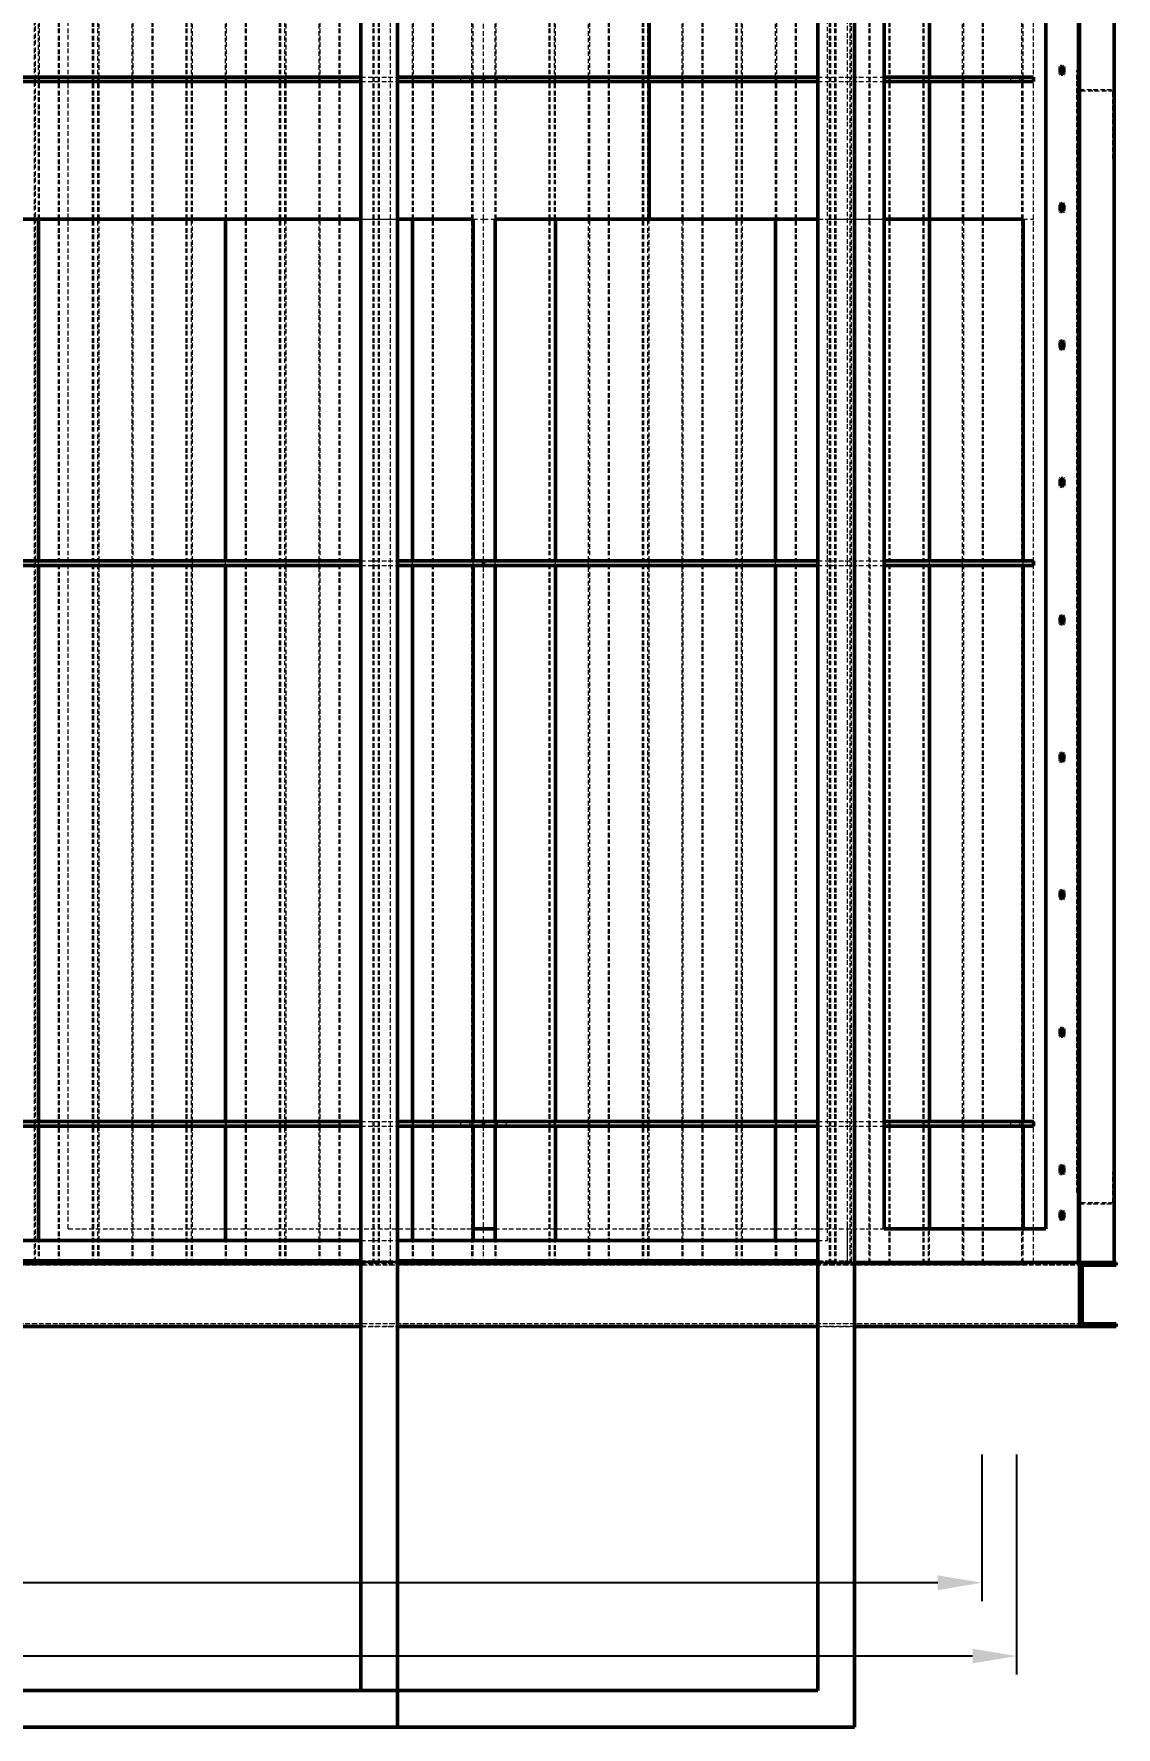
# Model space of a CAD drawing. Header units: millimetres. Extents: x 909 to 14018, y 345 to 10097.
# Drawn here: x 2656 to 3836, y 6581 to 8430 of the extents above; entities that cross this region are included whole.
import ezdxf

# ---------------------------------------------------------------- set-up
doc = ezdxf.new("R2010")
doc.units = ezdxf.units.MM
doc.linetypes.add('Hidden', pattern=[15, 5, -3, 5, -2])
for name, color, linetype, lineweight in [('Default', 7, 'Continuous', 50), ('Edges', 7, 'Hidden', 15), ('HiddenEdges', 2, 'Hidden', 15), ('HiddenSilhouettes', 2, 'Hidden', 15), ('HiddenWires', 7, 'Hidden', 15), ('Silhouettes', 7, 'Continuous', 50), ('Wires', 7, 'Hidden', 15)]:
    doc.layers.add(name, color=color, linetype=linetype, lineweight=lineweight)
doc.layers.add('Dimension', color=7, linetype='Continuous', lineweight=50, true_color=0x6495ed)
doc.styles.add('Default', font='arial.ttf')
doc.dimstyles.get("Standard").update_dxf_attribs({"dimtxt": 0.18, "dimasz": 0.18, "dimexe": 0.18, "dimexo": 0.0625, "dimgap": 0.09, "dimtad": 0, "dimtih": 1, "dimtoh": 1, "dimdec": 4, "dimzin": 0, "dimdsep": 46, "dimtxsty": 'Standard', "dimcen": 0.09, "dimadec": 0, "dimazin": 0, "dimtfac": 1, "dimtdec": 4, "dimtofl": 0, "dimtmove": 0, "dimatfit": 3, "dimfxl": 1, "dimtolj": 1, "dimtzin": 0, "dimarcsym": 0})

# ---------------------------------------------------------------- blocks, each defined once
blk = doc.blocks.new('Left')
at = {"layer": 'Edges'}
for points in [[(221, 43.4, 0), (221, 650.4, 0)], [(287, 43.4, 0), (287, 650.4, 0)], [(323, 43.4, 0), (323, 650.4, 0)], [(389, 43.4, 0), (389, 650.4, 0)], [(425, 43.4, 0), (425, 650.4, 0)], [(491, 43.4, 0), (491, 650.4, 0)], [(527, 43.4, 0), (527, 650.4, 0)], [(629, 43.4, 0), (629, 650.4, 0)], [(695, 43.4, 0), (695, 650.4, 0)], [(719, 43.4, 0), (719, 650.4, 0)], [(785, 43.4, 0), (785, 650.4, 0)], [(821, 43.4, 0), (821, 650.4, 0)], [(923, 43.4, 0), (923, 650.4, 0)], [(989, 43.4, 0), (989, 650.4, 0)], [(1025, 43.4, 0), (1025, 650.4, 0)], [(1229, 43.4, 0), (1229, 650.4, 0)], [(1295, 43.4, 0), (1295, 650.4, 0)], [(221, -111.6, 0), (221, 38.4, 0)], [(287, -111.6, 0), (287, 38.4, 0)], [(323, -111.6, 0), (323, 38.4, 0)], [(389, -111.6, 0), (389, 38.4, 0)], [(425, -111.6, 0), (425, 38.4, 0)], [(491, -111.6, 0), (491, 38.4, 0)], [(527, -111.6, 0), (527, 38.4, 0)], [(629, -111.6, 0), (629, 38.4, 0)], [(695, -111.6, 0), (695, 38.4, 0)], [(719, -111.6, 0), (719, 38.4, 0)], [(785, -111.6, 0), (785, 38.4, 0)], [(821, -111.6, 0), (821, 38.4, 0)], [(923, -111.6, 0), (923, 38.4, 0)], [(989, -111.6, 0), (989, 38.4, 0)], [(1025, -111.6, 0), (1025, 38.4, 0)], [(1229, -111.6, 0), (1229, 38.4, 0)], [(1295, -111.6, 0), (1295, 38.4, 0)], [(287, -484.6, 0), (287, -111.6, 0)], [(323, -484.6, 0), (323, -111.6, 0)], [(389, -484.6, 0), (389, -111.6, 0)], [(491, -484.6, 0), (491, -111.6, 0)], [(527, -484.6, 0), (527, -111.6, 0)], [(821, -484.6, 0), (821, -111.6, 0)], [(887, -484.6, 0), (887, -111.6, 0)], [(923, -484.6, 0), (923, -111.6, 0)], [(989, -484.6, 0), (989, -111.6, 0)], [(1229, -484.6, 0), (1229, -111.6, 0)], [(287, -1096.6, 0), (287, -489.6, 0)], [(323, -1096.6, 0), (323, -489.6, 0)], [(389, -1096.6, 0), (389, -489.6, 0)], [(491, -1096.6, 0), (491, -489.6, 0)], [(527, -1096.6, 0), (527, -489.6, 0)], [(821, -1096.6, 0), (821, -489.6, 0)], [(887, -1096.6, 0), (887, -489.6, 0)], [(923, -1096.6, 0), (923, -489.6, 0)], [(989, -1096.6, 0), (989, -489.6, 0)], [(1229, -1096.6, 0), (1229, -489.6, 0)], [(287, -1226.6, 0), (287, -1101.6, 0)], [(323, -1226.6, 0), (323, -1101.6, 0)], [(389, -1226.6, 0), (389, -1101.6, 0)], [(491, -1226.6, 0), (491, -1101.6, 0)], [(527, -1226.6, 0), (527, -1101.6, 0)], [(821, -1226.6, 0), (821, -1101.6, 0)], [(887, -1226.6, 0), (887, -1101.6, 0)], [(923, -1226.6, 0), (923, -1101.6, 0)], [(989, -1226.6, 0), (989, -1101.6, 0)], [(1229, -1213.6, 0), (1229, -1101.6, 0)], [(1127, -1251.6, 0), (1127, -1250.4, 0)], [(1229, -1251.6, 0), (1229, -1250.4, 0)]]:
    blk.add_polyline3d(points, dxfattribs=at)
at = {"layer": 'HiddenEdges'}
for points in [[(217.7, -1249.2, 0), (217.7, 1138.4, 0)], [(1393.3, -1249.2, 0), (1393.3, 1138.4, 0)], [(242.8, -111.6, 0), (242.8, 1028.4, 0)], [(244, -111.6, 0), (244, 1028.4, 0)], [(280, -111.6, 0), (280, 1028.4, 0)], [(281.2, -111.6, 0), (281.2, 1028.4, 0)], [(344.8, -111.6, 0), (344.8, 1028.4, 0)], [(346, -111.6, 0), (346, 1028.4, 0)], [(382, -111.6, 0), (382, 1028.4, 0)], [(383.2, -111.6, 0), (383.2, 1028.4, 0)], [(446.8, -111.6, 0), (446.8, 1028.4, 0)], [(448, -111.6, 0), (448, 1028.4, 0)], [(484, -111.6, 0), (484, 1028.4, 0)], [(485.2, -111.6, 0), (485.2, 1028.4, 0)], [(548.8, -111.6, 0), (548.8, 1028.4, 0)], [(550, -111.6, 0), (550, 1028.4, 0)], [(586, -111.6, 0), (586, 1028.4, 0)], [(587.2, -111.6, 0), (587.2, 1028.4, 0)], [(593, -111.6, 0), (593, 1028.4, 0)], [(650.8, -111.6, 0), (650.8, 1028.4, 0)], [(778, -111.6, 0), (778, 1028.4, 0)], [(779.2, -111.6, 0), (779.2, 1028.4, 0)], [(842.8, -111.6, 0), (842.8, 1028.4, 0)], [(844, -111.6, 0), (844, 1028.4, 0)], [(880, -111.6, 0), (880, 1028.4, 0)], [(881.2, -111.6, 0), (881.2, 1028.4, 0)], [(946, -111.6, 0), (946, 1028.4, 0)], [(982, -111.6, 0), (982, 1028.4, 0)], [(983.2, -111.6, 0), (983.2, 1028.4, 0)], [(1046.8, -111.6, 0), (1046.8, 1028.4, 0)], [(1048, -111.6, 0), (1048, 1028.4, 0)], [(1084, -111.6, 0), (1084, 1028.4, 0)], [(1085.2, -111.6, 0), (1085.2, 1028.4, 0)], [(1091, -111.6, 0), (1091, 1028.4, 0)], [(1148.8, -111.6, 0), (1148.8, 1028.4, 0)], [(1150, -111.6, 0), (1150, 1028.4, 0)], [(1186, -111.6, 0), (1186, 1028.4, 0)], [(1187.2, -111.6, 0), (1187.2, 1028.4, 0)], [(1250.8, -111.6, 0), (1250.8, 1028.4, 0)], [(1107.7, -1249.2, 0), (1107.7, 748.4, 0)], [(221, 38.4, 0), (221, 43.4, 0)], [(287, 38.4, 0), (287, 43.4, 0)], [(323, 38.4, 0), (323, 43.4, 0)], [(389, 38.4, 0), (389, 43.4, 0)], [(425, 38.4, 0), (425, 43.4, 0)], [(491, 38.4, 0), (491, 43.4, 0)], [(527, 38.4, 0), (527, 43.4, 0)], [(629, 38.4, 0), (629, 43.4, 0)], [(695, 38.4, 0), (695, 43.4, 0)], [(719, 38.4, 0), (719, 43.4, 0)], [(785, 38.4, 0), (785, 43.4, 0)], [(821, 38.4, 0), (821, 43.4, 0)], [(923, 38.4, 0), (923, 43.4, 0)], [(989, 38.4, 0), (989, 43.4, 0)], [(1025, 38.4, 0), (1025, 43.4, 0)], [(1229, 38.4, 0), (1229, 43.4, 0)], [(1295, 38.4, 0), (1295, 43.4, 0)], [(1356.5, 28.4, 0), (1355.3, 28.4, 0)], [(222.2, -1251.6, 0), (222.2, -111.6, 0)], [(244, -1251.6, 0), (244, -111.6, 0)], [(280, -1251.6, 0), (280, -111.6, 0)], [(281.2, -1251.6, 0), (281.2, -111.6, 0)], [(344.8, -1251.6, 0), (344.8, -111.6, 0)], [(346, -1251.6, 0), (346, -111.6, 0)], [(382, -1251.6, 0), (382, -111.6, 0)], [(387.8, -1251.6, 0), (387.8, -111.6, 0)], [(426.2, -1251.6, 0), (426.2, -111.6, 0)], [(448, -1251.6, 0), (448, -111.6, 0)], [(484, -1251.6, 0), (484, -111.6, 0)], [(485.2, -1251.6, 0), (485.2, -111.6, 0)], [(528.2, -1251.6, 0), (528.2, -111.6, 0)], [(548.8, -1251.6, 0), (548.8, -111.6, 0)], [(587.2, -1251.6, 0), (587.2, -111.6, 0)], [(591.8, -1251.6, 0), (591.8, -111.6, 0)], [(593, -1251.6, 0), (593, -111.6, 0)], [(650.8, -1251.6, 0), (650.8, -111.6, 0)], [(778, -1251.6, 0), (778, -111.6, 0)], [(779.2, -1251.6, 0), (779.2, -111.6, 0)], [(822.2, -1251.6, 0), (822.2, -111.6, 0)], [(880, -1251.6, 0), (880, -111.6, 0)], [(881.2, -1251.6, 0), (881.2, -111.6, 0)], [(924.2, -1251.6, 0), (924.2, -111.6, 0)], [(944.8, -1251.6, 0), (944.8, -111.6, 0)], [(946, -1251.6, 0), (946, -111.6, 0)], [(982, -1251.6, 0), (982, -111.6, 0)], [(983.2, -1251.6, 0), (983.2, -111.6, 0)], [(987.8, -1251.6, 0), (987.8, -111.6, 0)], [(1046.8, -1251.6, 0), (1046.8, -111.6, 0)], [(1048, -1251.6, 0), (1048, -111.6, 0)], [(1084, -1251.6, 0), (1084, -111.6, 0)], [(1091, -1251.6, 0), (1091, -111.6, 0)], [(1127, -1250.4, 0), (1127, -111.6, 0)], [(1128.2, -1251.6, 0), (1128.2, -111.6, 0)], [(1148.8, -1251.6, 0), (1148.8, -111.6, 0)], [(1186, -1251.6, 0), (1186, -111.6, 0)], [(1187.2, -1251.6, 0), (1187.2, -111.6, 0)], [(1191.8, -1251.6, 0), (1191.8, -111.6, 0)], [(1230.2, -1251.6, 0), (1230.2, -111.6, 0)], [(1250.8, -1251.6, 0), (1250.8, -111.6, 0)], [(1252, -1251.6, 0), (1252, -111.6, 0)], [(287, -489.6, 0), (287, -484.6, 0)], [(323, -489.6, 0), (323, -484.6, 0)], [(389, -489.6, 0), (389, -484.6, 0)], [(491, -489.6, 0), (491, -484.6, 0)], [(527, -489.6, 0), (527, -484.6, 0)], [(821, -489.6, 0), (821, -484.6, 0)], [(887, -489.6, 0), (887, -484.6, 0)], [(923, -489.6, 0), (923, -484.6, 0)], [(989, -489.6, 0), (989, -484.6, 0)], [(1229, -489.6, 0), (1229, -484.6, 0)], [(287, -1101.6, 0), (287, -1096.6, 0)], [(323, -1101.6, 0), (323, -1096.6, 0)], [(389, -1101.6, 0), (389, -1096.6, 0)], [(491, -1101.6, 0), (491, -1096.6, 0)], [(527, -1101.6, 0), (527, -1096.6, 0)], [(821, -1101.6, 0), (821, -1096.6, 0)], [(887, -1101.6, 0), (887, -1096.6, 0)], [(923, -1101.6, 0), (923, -1096.6, 0)], [(989, -1101.6, 0), (989, -1096.6, 0)], [(1229, -1101.6, 0), (1229, -1096.6, 0)], [(1356.5, -1151.6, 0), (1355.3, -1151.6, 0)], [(1229, -1250.4, 0), (1229, -1213.6, 0)], [(287, -1251.6, 0), (287, -1226.6, 0)], [(323, -1251.6, 0), (323, -1226.6, 0)], [(389, -1251.6, 0), (389, -1226.6, 0)], [(491, -1251.6, 0), (491, -1226.6, 0)], [(527, -1251.6, 0), (527, -1226.6, 0)], [(821, -1251.6, 0), (821, -1226.6, 0)], [(887, -1251.6, 0), (887, -1226.6, 0)], [(923, -1251.6, 0), (923, -1226.6, 0)], [(989, -1251.6, 0), (989, -1226.6, 0)], [(1394.5, -1235.4, 0), (1393.3, -1235.4, 0)], [(1396.5, -1250.4, 0), (-1183.5, -1250.4, 0)], [(1396.5, -1253.4, 0), (-1183.5, -1253.4, 0)], [(1359.5, -1253.4, 0), (-1146.5, -1253.4, 0)], [(1355.3, -1249.2, 0), (217.7, -1249.2, 0)], [(1355.3, -1249.2, 0), (1107.7, -1249.2, 0)], [(1393.3, -1249.2, 0), (1356.5, -1249.2, 0)], [(1396.5, -1317.4, 0), (-1183.5, -1317.4, 0)], [(1396.5, -1320.4, 0), (-1183.5, -1320.4, 0)], [(1359.5, -1317.4, 0), (-1146.5, -1317.4, 0)]]:
    blk.add_polyline3d(points, dxfattribs=at)
at = {"layer": 'HiddenSilhouettes'}
blk.add_lwpolyline([(216.5, -1250.4), (216.5, 1028.4)], dxfattribs=at)
for points in [[(222.2, -111.6, 0), (222.2, 1028.4, 0)], [(253.3, -1213.6, 0), (253.3, 1028.4, 0)], [(285.8, -111.6, 0), (285.8, 1028.4, 0)], [(324.2, -111.6, 0), (324.2, 1028.4, 0)], [(387.8, -111.6, 0), (387.8, 1028.4, 0)], [(426.2, -111.6, 0), (426.2, 1028.4, 0)], [(489.8, -111.6, 0), (489.8, 1028.4, 0)], [(528.2, -111.6, 0), (528.2, 1028.4, 0)], [(591.8, -111.6, 0), (591.8, 1028.4, 0)], [(630.2, -111.6, 0), (630.2, 1028.4, 0)], [(652, -111.6, 0), (652, 1028.4, 0)], [(693.8, -111.6, 0), (693.8, 1028.4, 0)], [(720.2, -111.6, 0), (720.2, 1028.4, 0)], [(783.8, -111.6, 0), (783.8, 1028.4, 0)], [(822.2, -111.6, 0), (822.2, 1028.4, 0)], [(885.8, -111.6, 0), (885.8, 1028.4, 0)], [(924.2, -111.6, 0), (924.2, 1028.4, 0)], [(944.8, -111.6, 0), (944.8, 1028.4, 0)], [(987.8, -111.6, 0), (987.8, 1028.4, 0)], [(1026.2, -111.6, 0), (1026.2, 1028.4, 0)], [(1089.8, -111.6, 0), (1089.8, 1028.4, 0)], [(1128.2, -111.6, 0), (1128.2, 1028.4, 0)], [(1191.8, -111.6, 0), (1191.8, 1028.4, 0)], [(1230.2, -111.6, 0), (1230.2, 1028.4, 0)], [(1252, -111.6, 0), (1252, 1028.4, 0)], [(1293.8, -111.6, 0), (1293.8, 1028.4, 0)], [(1103.5, -1248.6, 0), (1103.5, 745.4, 0)], [(1106.5, -1251.6, 0), (1106.5, 748.4, 0)], [(1127, -111.6, 0), (1127, 749.6, 0)], [(1081.5, -1226.6, 0), (1081.5, 723.4, 0)], [(572.5, 43.4, 0), (612.5, 43.4, 0)], [(572.5, 38.4, 0), (612.5, 38.4, 0)], [(681.5, 38.4, 0), (681.5, 43.4, 0)], [(691.5, 38.4, 0), (691.5, 43.4, 0)], [(721.5, 38.4, 0), (721.5, 43.4, 0)], [(731.5, 38.4, 0), (731.5, 43.4, 0)], [(887, 38.4, 0), (887, 43.4, 0)], [(1071, 43.4, 0), (1143.3, 43.4, 0)], [(1071, 38.4, 0), (1143.3, 38.4, 0)], [(1193, 38.4, 0), (1193, 43.4, 0)], [(1281.5, 38.4, 0), (1281.5, 43.4, 0)], [(1291.5, 38.4, 0), (1291.5, 43.4, 0)], [(1353.5, 50.9, 0), (1356.5, 50.9, 0)], [(1353.5, -1174.1, 0), (1353.5, 50.9, 0)], [(1356.5, 30, 0), (1394.5, 30, 0)], [(1356.5, 28.4, 0), (1358.1, 28.4, 0)], [(1358.1, 28.4, 0), (1392.9, 28.4, 0)], [(1358.1, -46, 0), (1358.1, 28.4, 0)], [(1392.9, -46, 0), (1392.9, 28.4, 0)], [(1353.5, 5.9, 0), (1356.5, 5.9, 0)], [(1358.1, -109.9, 0), (1358.1, 0, 0)], [(1356.5, -46, 0), (1358.1, -46, 0)], [(1356.5, -47.6, 0), (1358.1, -47.6, 0)], [(1358.1, -1150, 0), (1358.1, -47.6, 0)], [(1392.9, -46, 0), (1394.5, -46, 0)], [(178, -111.6, 0), (244, -111.6, 0)], [(221, -111.6, 0), (242.8, -111.6, 0)], [(242.8, -1251.6, 0), (242.8, -111.6, 0)], [(280, -111.6, 0), (346, -111.6, 0)], [(281.2, -111.6, 0), (287, -111.6, 0)], [(285.8, -1251.6, 0), (285.8, -111.6, 0)], [(323, -111.6, 0), (344.8, -111.6, 0)], [(324.2, -1251.6, 0), (324.2, -111.6, 0)], [(382, -111.6, 0), (436.4, -111.6, 0)], [(383.2, -1251.6, 0), (383.2, -111.6, 0)], [(383.2, -111.6, 0), (389, -111.6, 0)], [(425, -111.6, 0), (436.4, -111.6, 0)], [(446.8, -1251.6, 0), (446.8, -111.6, 0)], [(484, -111.6, 0), (550, -111.6, 0)], [(485.2, -111.6, 0), (491, -111.6, 0)], [(489.8, -1251.6, 0), (489.8, -111.6, 0)], [(527, -111.6, 0), (548.8, -111.6, 0)], [(550, -1251.6, 0), (550, -111.6, 0)], [(572.5, -111.6, 0), (593, -111.6, 0)], [(586, -1251.6, 0), (586, -111.6, 0)], [(586, -111.6, 0), (652, -111.6, 0)], [(587.2, -111.6, 0), (612.5, -111.6, 0)], [(629, -111.6, 0), (650.8, -111.6, 0)], [(630.2, -1251.6, 0), (630.2, -111.6, 0)], [(652, -1251.6, 0), (652, -111.6, 0)], [(693.8, -1251.6, 0), (693.8, -111.6, 0)], [(720.2, -1251.6, 0), (720.2, -111.6, 0)], [(778, -111.6, 0), (844, -111.6, 0)], [(779.2, -111.6, 0), (785, -111.6, 0)], [(783.8, -1251.6, 0), (783.8, -111.6, 0)], [(821, -111.6, 0), (842.8, -111.6, 0)], [(842.8, -1251.6, 0), (842.8, -111.6, 0)], [(844, -1251.6, 0), (844, -111.6, 0)], [(880, -111.6, 0), (946, -111.6, 0)], [(881.2, -111.6, 0), (887, -111.6, 0)], [(885.8, -1251.6, 0), (885.8, -111.6, 0)], [(923, -111.6, 0), (944.8, -111.6, 0)], [(982, -111.6, 0), (1047.4, -111.6, 0)], [(983.2, -111.6, 0), (989, -111.6, 0)], [(1025, -111.6, 0), (1046.8, -111.6, 0)], [(1026.2, -1251.6, 0), (1026.2, -111.6, 0)], [(1071, -111.6, 0), (1091, -111.6, 0)], [(1084, -111.6, 0), (1134.7, -111.6, 0)], [(1085.2, -1251.6, 0), (1085.2, -111.6, 0)], [(1085.2, -111.6, 0), (1134.7, -111.6, 0)], [(1089.8, -1251.6, 0), (1089.8, -111.6, 0)], [(1127, -111.6, 0), (1143.3, -111.6, 0)], [(1150, -1251.6, 0), (1150, -111.6, 0)], [(1186, -111.6, 0), (1252, -111.6, 0)], [(1187.2, -111.6, 0), (1193, -111.6, 0)], [(1229, -111.6, 0), (1250.8, -111.6, 0)], [(1293.8, -1251.6, 0), (1293.8, -111.6, 0)], [(221, -489.6, 0), (221, -484.6, 0)], [(425, -489.6, 0), (425, -484.6, 0)], [(572.5, -484.6, 0), (612.5, -484.6, 0)], [(572.5, -489.6, 0), (612.5, -489.6, 0)], [(629, -489.6, 0), (629, -484.6, 0)], [(695, -489.6, 0), (695, -484.6, 0)], [(719, -489.6, 0), (719, -484.6, 0)], [(785, -489.6, 0), (785, -484.6, 0)], [(1025, -489.6, 0), (1025, -484.6, 0)], [(1071, -484.6, 0), (1143.3, -484.6, 0)], [(1071, -489.6, 0), (1143.3, -489.6, 0)], [(1193, -489.6, 0), (1193, -484.6, 0)], [(1295, -489.6, 0), (1295, -484.6, 0)], [(221, -1101.6, 0), (221, -1096.6, 0)], [(425, -1101.6, 0), (425, -1096.6, 0)], [(572.5, -1096.6, 0), (612.5, -1096.6, 0)], [(572.5, -1101.6, 0), (612.5, -1101.6, 0)], [(629, -1101.6, 0), (629, -1096.6, 0)], [(681.5, -1101.6, 0), (681.5, -1096.6, 0)], [(691.5, -1101.6, 0), (691.5, -1096.6, 0)], [(695, -1101.6, 0), (695, -1096.6, 0)], [(719, -1101.6, 0), (719, -1096.6, 0)], [(721.5, -1101.6, 0), (721.5, -1096.6, 0)], [(731.5, -1101.6, 0), (731.5, -1096.6, 0)], [(785, -1101.6, 0), (785, -1096.6, 0)], [(1025, -1101.6, 0), (1025, -1096.6, 0)], [(1071, -1096.6, 0), (1143.3, -1096.6, 0)], [(1071, -1101.6, 0), (1143.3, -1101.6, 0)], [(1193, -1101.6, 0), (1193, -1096.6, 0)], [(1281.5, -1101.6, 0), (1281.5, -1096.6, 0)], [(1291.5, -1101.6, 0), (1291.5, -1096.6, 0)], [(1295, -1101.6, 0), (1295, -1096.6, 0)], [(1358.1, -1151.6, 0), (1358.1, -1098.5, 0)], [(1353.5, -1129.1, 0), (1356.5, -1129.1, 0)], [(1356.5, -1150, 0), (1358.1, -1150, 0)], [(1356.5, -1151.6, 0), (1358.1, -1151.6, 0)], [(1358.1, -1184.8, 0), (1358.1, -1151.6, 0)], [(1392.9, -1151.6, 0), (1394.5, -1151.6, 0)], [(1392.9, -1184.8, 0), (1392.9, -1151.6, 0)], [(1353.5, -1174.1, 0), (1356.5, -1174.1, 0)], [(1356.5, -1186.4, 0), (1394.5, -1186.4, 0)], [(1358.1, -1184.8, 0), (1392.9, -1184.8, 0)], [(253.3, -1213.6, 0), (695, -1213.6, 0)], [(719, -1213.6, 0), (1221.9, -1213.6, 0)], [(1193, -1250.4, 0), (1193, -1213.6, 0)], [(1295, -1250.4, 0), (1295, -1213.6, 0)], [(221, -1251.6, 0), (221, -1226.6, 0)], [(425, -1251.6, 0), (425, -1226.6, 0)], [(572.5, -1226.6, 0), (612.5, -1226.6, 0)], [(629, -1251.6, 0), (629, -1226.6, 0)], [(695, -1251.6, 0), (695, -1226.6, 0)], [(719, -1251.6, 0), (719, -1226.6, 0)], [(785, -1251.6, 0), (785, -1226.6, 0)], [(1025, -1251.6, 0), (1025, -1226.6, 0)], [(1071, -1226.6, 0), (1081.5, -1226.6, 0)], [(-960.1, -1250.4, 0), (1134.7, -1250.4, 0)], [(572.5, -1248.6, 0), (612.5, -1248.6, 0)], [(572.5, -1251.6, 0), (612.5, -1251.6, 0)], [(1071, -1248.6, 0), (1103.5, -1248.6, 0)], [(1071, -1251.6, 0), (1106.5, -1251.6, 0)], [(1084, -1251.6, 0), (1134.7, -1251.6, 0)], [(1085.2, -1251.6, 0), (1111, -1251.6, 0)], [(1106.5, -1250.4, 0), (1111, -1250.4, 0)], [(1127, -1251.6, 0), (1134.7, -1251.6, 0)], [(1186, -1251.6, 0), (1252, -1251.6, 0)], [(1187.2, -1251.6, 0), (1193, -1251.6, 0)], [(1229, -1251.6, 0), (1250.8, -1251.6, 0)], [(572.5, -1320.4, 0), (612.5, -1320.4, 0)], [(1071, -1320.4, 0), (1111, -1320.4, 0)]]:
    blk.add_polyline3d(points, dxfattribs=at)
blk.add_polyline3d([(1134.7, -111.6, 0)], close=True, dxfattribs=at)
at = {"layer": 'HiddenWires'}
for points in [[(605, -1251.6, 0), (605, 742.4, 0)], [(706.5, 38.4, 0), (706.5, 43.4, 0)], [(119, -111.6, 0), (695, -111.6, 0)], [(719, -111.6, 0), (1295, -111.6, 0)], [(706.5, -489.6, 0), (706.5, -484.6, 0)], [(706.5, -1101.6, 0), (706.5, -1096.6, 0)], [(1103.5, -1251.6, 0), (1103.5, -1208.4, 0)], [(1306.5, -1250.4, 0), (1306.5, -1213.6, 0)], [(706.5, -1251.6, 0), (706.5, -1226.6, 0)], [(1047.4, -1251.6, 0), (1295, -1251.6, 0)]]:
    blk.add_polyline3d(points, dxfattribs=at)
at = {"layer": 'Silhouettes'}
for points in [[(1335.5, 48.4), (1335.8, 47.4)], [(1335.8, 54.4), (1336.5, 55.1)], [(1336.5, 46.7), (1337.5, 46.4)], [(1337.5, 46.4), (1338.5, 46.7)], [(1338.5, 55.1), (1339.2, 54.4)], [(1338.5, 46.7), (1339.2, 47.4)], [(1339.2, 54.4), (1339.5, 53.4)], [(1339.2, 47.4), (1339.5, 48.4)], [(1335.5, -101.6), (1335.5, -96.6)], [(1335.5, -101.6), (1335.8, -102.6)], [(1335.8, -95.6), (1336.5, -94.9)], [(1335.8, -102.6), (1336.5, -103.3)], [(1338.5, -103.3), (1339.2, -102.6)], [(1339.2, -95.6), (1339.5, -96.6)], [(1339.5, -101.6), (1339.5, -96.6)], [(1335.5, -246.6), (1335.8, -245.6)], [(1335.5, -251.6), (1335.5, -246.6)], [(1335.5, -251.6), (1335.8, -252.6)], [(1335.8, -245.6), (1336.5, -244.9)], [(1336.5, -244.9), (1337.5, -244.6)], [(1336.5, -253.3), (1337.5, -253.6)], [(1337.5, -253.6), (1338.5, -253.3)], [(1338.5, -244.9), (1339.2, -245.6)], [(1338.5, -253.3), (1339.2, -252.6)], [(1339.2, -245.6), (1339.5, -246.6)], [(1339.5, -251.6), (1339.5, -246.6)], [(1335.5, -396.6), (1335.8, -395.6)], [(1335.5, -401.6), (1335.5, -396.6)], [(1335.5, -401.6), (1335.8, -402.6)], [(1335.8, -395.6), (1336.5, -394.9)], [(1335.8, -402.6), (1336.5, -403.3)], [(1336.5, -394.9), (1337.5, -394.6)], [(1336.5, -403.3), (1337.5, -403.6)], [(1337.5, -403.6), (1338.5, -403.3)], [(1338.5, -403.3), (1339.2, -402.6)], [(1339.2, -395.6), (1339.5, -396.6)], [(1339.2, -402.6), (1339.5, -401.6)], [(1339.5, -401.6), (1339.5, -396.6)], [(1335.5, -551.6), (1335.5, -546.6)], [(1335.5, -551.6), (1335.8, -552.6)], [(1335.8, -545.6), (1336.5, -544.9)], [(1335.8, -552.6), (1336.5, -553.3)], [(1338.5, -544.9), (1339.2, -545.6)], [(1338.5, -553.3), (1339.2, -552.6)], [(1339.2, -545.6), (1339.5, -546.6)], [(1339.5, -551.6), (1339.5, -546.6)], [(1335.5, -701.6), (1335.5, -696.6)], [(1335.5, -701.6), (1335.8, -702.6)], [(1335.8, -695.6), (1336.5, -694.9)], [(1336.5, -694.9), (1337.5, -694.6)], [(1338.5, -694.9), (1339.2, -695.6)], [(1339.2, -695.6), (1339.5, -696.6)], [(1339.5, -701.6), (1339.5, -696.6)], [(1335.8, -702.6), (1336.5, -703.3)], [(1336.5, -703.3), (1337.5, -703.6)], [(1337.5, -703.6), (1338.5, -703.3)], [(1338.5, -703.3), (1339.2, -702.6)], [(1335.5, -851.6), (1335.5, -846.6)], [(1335.8, -845.6), (1336.5, -844.9)], [(1337.5, -844.6), (1338.5, -844.9)], [(1339.2, -845.6), (1339.5, -846.6)], [(1339.5, -851.6), (1339.5, -846.6)], [(1335.5, -851.6), (1335.8, -852.6)], [(1336.5, -853.3), (1337.5, -853.6)], [(1337.5, -853.6), (1338.5, -853.3)], [(1339.2, -852.6), (1339.5, -851.6)], [(1335.5, -1001.6), (1335.5, -996.6)], [(1335.8, -995.6), (1336.5, -994.9)], [(1337.5, -994.6), (1338.5, -994.9)], [(1338.5, -994.9), (1339.2, -995.6)], [(1339.2, -995.6), (1339.5, -996.6)], [(1339.5, -1001.6), (1339.5, -996.6)], [(1335.5, -1001.6), (1335.8, -1002.6)], [(1335.8, -1002.6), (1336.5, -1003.3)], [(1337.5, -1003.6), (1338.5, -1003.3)], [(1338.5, -1003.3), (1339.2, -1002.6)], [(1338.5, -1144.9), (1339.2, -1145.6)], [(1339.2, -1145.6), (1339.5, -1146.6)], [(1335.5, -1151.6), (1335.5, -1146.6)], [(1335.5, -1151.6), (1335.8, -1152.6)], [(1335.8, -1152.6), (1336.5, -1153.3)], [(1337.5, -1153.6), (1338.5, -1153.3)], [(1338.5, -1153.3), (1339.2, -1152.6)], [(1339.2, -1152.6), (1339.5, -1151.6)], [(1339.5, -1151.6), (1339.5, -1146.6)], [(1335.5, -1201.6), (1335.5, -1196.6)], [(1338.5, -1194.9), (1339.2, -1195.6)], [(1339.2, -1195.6), (1339.5, -1196.6)], [(1339.5, -1201.6), (1339.5, -1196.6)], [(1335.5, -1201.6), (1335.8, -1202.6)], [(1335.8, -1202.6), (1336.5, -1203.3)], [(1338.5, -1203.3), (1339.2, -1202.6)]]:
    blk.add_lwpolyline(points, dxfattribs=at)
for points in [[(612.5, -1757.6, 0), (612.5, 1248.4, 0)], [(1111, -1757.6, 0), (1111, 1248.4, 0)], [(572.5, -1717.6, 0), (572.5, 1208.4, 0)], [(1071, -1717.6, 0), (1071, 1208.4, 0)], [(1355.3, -1251.6, 0), (1355.3, 1138.4, 0)], [(1356.5, -1208.4, 0), (1356.5, 1139.6, 0)], [(1394.5, -1250.4, 0), (1394.5, 1139.6, 0)], [(1143.3, -1213.6, 0), (1143.3, 712.8, 0)], [(1319.7, -1213.6, 0), (1319.7, 712.8, 0)], [(887, 43.4, 0), (887, 650.4, 0)], [(1193, 43.4, 0), (1193, 650.4, 0)], [(114, 43.4, 0), (572.5, 43.4, 0)], [(114, 38.4, 0), (572.5, 38.4, 0)], [(612.5, 43.4, 0), (706.5, 43.4, 0)], [(612.5, 38.4, 0), (706.5, 38.4, 0)], [(706.5, 43.4, 0), (1071, 43.4, 0)], [(706.5, 38.4, 0), (706.5, 43.4, 0)], [(706.5, 38.4, 0), (1071, 38.4, 0)], [(887, -111.6, 0), (887, 38.4, 0)], [(1143.3, 43.4, 0), (1306.5, 43.4, 0)], [(1143.3, 38.4, 0), (1306.5, 38.4, 0)], [(1193, -111.6, 0), (1193, 38.4, 0)], [(1306.5, 38.4, 0), (1306.5, 43.4, 0)], [(1335.5, 53.4, 0), (1335.8, 54.4, 0)], [(1335.5, 48.4, 0), (1335.5, 53.4, 0)], [(1335.8, 47.4, 0), (1336.5, 46.7, 0)], [(1336.5, 55.1, 0), (1337.5, 55.4, 0)], [(1337.5, 55.4, 0), (1338.5, 55.1, 0)], [(1339.5, 48.4, 0), (1339.5, 53.4, 0)], [(1335.5, -96.6, 0), (1335.8, -95.6, 0)], [(1336.5, -94.9, 0), (1337.5, -94.6, 0)], [(1336.5, -103.3, 0), (1337.5, -103.6, 0)], [(1337.5, -94.6, 0), (1338.5, -94.9, 0)], [(1337.5, -103.6, 0), (1338.5, -103.3, 0)], [(1338.5, -94.9, 0), (1339.2, -95.6, 0)], [(1339.2, -102.6, 0), (1339.5, -101.6, 0)], [(185, -111.6, 0), (221, -111.6, 0)], [(221, -484.6, 0), (221, -111.6, 0)], [(221, -111.6, 0), (287, -111.6, 0)], [(287, -111.6, 0), (323, -111.6, 0)], [(323, -111.6, 0), (389, -111.6, 0)], [(389, -111.6, 0), (425, -111.6, 0)], [(425, -484.6, 0), (425, -111.6, 0)], [(425, -111.6, 0), (491, -111.6, 0)], [(491, -111.6, 0), (527, -111.6, 0)], [(527, -111.6, 0), (572.5, -111.6, 0)], [(612.5, -111.6, 0), (629, -111.6, 0)], [(629, -484.6, 0), (629, -111.6, 0)], [(629, -111.6, 0), (695, -111.6, 0)], [(695, -484.6, 0), (695, -111.6, 0)], [(719, -111.6, 0), (785, -111.6, 0)], [(719, -484.6, 0), (719, -111.6, 0)], [(785, -484.6, 0), (785, -111.6, 0)], [(785, -111.6, 0), (821, -111.6, 0)], [(821, -111.6, 0), (887, -111.6, 0)], [(887, -111.6, 0), (923, -111.6, 0)], [(923, -111.6, 0), (989, -111.6, 0)], [(989, -111.6, 0), (1025, -111.6, 0)], [(1025, -111.6, 0), (1071, -111.6, 0)], [(1025, -484.6, 0), (1025, -111.6, 0)], [(1143.3, -111.6, 0), (1193, -111.6, 0)], [(1193, -484.6, 0), (1193, -111.6, 0)], [(1193, -111.6, 0), (1229, -111.6, 0)], [(1229, -111.6, 0), (1295, -111.6, 0)], [(1295, -484.6, 0), (1295, -111.6, 0)], [(1335.8, -252.6, 0), (1336.5, -253.3, 0)], [(1337.5, -244.6, 0), (1338.5, -244.9, 0)], [(1339.2, -252.6, 0), (1339.5, -251.6, 0)], [(1337.5, -394.6, 0), (1338.5, -394.9, 0)], [(1338.5, -394.9, 0), (1339.2, -395.6, 0)], [(114, -484.6, 0), (572.5, -484.6, 0)], [(114, -489.6, 0), (572.5, -489.6, 0)], [(221, -1096.6, 0), (221, -489.6, 0)], [(425, -1096.6, 0), (425, -489.6, 0)], [(612.5, -484.6, 0), (706.5, -484.6, 0)], [(612.5, -489.6, 0), (706.5, -489.6, 0)], [(629, -1096.6, 0), (629, -489.6, 0)], [(695, -1096.6, 0), (695, -489.6, 0)], [(706.5, -484.6, 0), (1071, -484.6, 0)], [(706.5, -489.6, 0), (706.5, -484.6, 0)], [(706.5, -489.6, 0), (1071, -489.6, 0)], [(719, -1096.6, 0), (719, -489.6, 0)], [(785, -1096.6, 0), (785, -489.6, 0)], [(1025, -1096.6, 0), (1025, -489.6, 0)], [(1143.3, -484.6, 0), (1306.5, -484.6, 0)], [(1143.3, -489.6, 0), (1306.5, -489.6, 0)], [(1193, -1096.6, 0), (1193, -489.6, 0)], [(1295, -1096.6, 0), (1295, -489.6, 0)], [(1306.5, -489.6, 0), (1306.5, -484.6, 0)], [(1335.5, -546.6, 0), (1335.8, -545.6, 0)], [(1336.5, -544.9, 0), (1337.5, -544.6, 0)], [(1336.5, -553.3, 0), (1337.5, -553.6, 0)], [(1337.5, -544.6, 0), (1338.5, -544.9, 0)], [(1337.5, -553.6, 0), (1338.5, -553.3, 0)], [(1339.2, -552.6, 0), (1339.5, -551.6, 0)], [(1335.5, -696.6, 0), (1335.8, -695.6, 0)], [(1337.5, -694.6, 0), (1338.5, -694.9, 0)], [(1339.2, -702.6, 0), (1339.5, -701.6, 0)], [(1335.5, -846.6, 0), (1335.8, -845.6, 0)], [(1336.5, -844.9, 0), (1337.5, -844.6, 0)], [(1338.5, -844.9, 0), (1339.2, -845.6, 0)], [(1335.8, -852.6, 0), (1336.5, -853.3, 0)], [(1338.5, -853.3, 0), (1339.2, -852.6, 0)], [(1335.5, -996.6, 0), (1335.8, -995.6, 0)], [(1336.5, -994.9, 0), (1337.5, -994.6, 0)], [(1336.5, -1003.3, 0), (1337.5, -1003.6, 0)], [(1339.2, -1002.6, 0), (1339.5, -1001.6, 0)], [(114, -1096.6, 0), (572.5, -1096.6, 0)], [(114, -1101.6, 0), (572.5, -1101.6, 0)], [(221, -1226.6, 0), (221, -1101.6, 0)], [(425, -1226.6, 0), (425, -1101.6, 0)], [(612.5, -1096.6, 0), (706.5, -1096.6, 0)], [(612.5, -1101.6, 0), (706.5, -1101.6, 0)], [(629, -1226.6, 0), (629, -1101.6, 0)], [(695, -1226.6, 0), (695, -1101.6, 0)], [(706.5, -1096.6, 0), (1071, -1096.6, 0)], [(706.5, -1101.6, 0), (706.5, -1096.6, 0)], [(706.5, -1101.6, 0), (1071, -1101.6, 0)], [(719, -1226.6, 0), (719, -1101.6, 0)], [(785, -1226.6, 0), (785, -1101.6, 0)], [(1025, -1226.6, 0), (1025, -1101.6, 0)], [(1143.3, -1096.6, 0), (1306.5, -1096.6, 0)], [(1143.3, -1101.6, 0), (1306.5, -1101.6, 0)], [(1193, -1213.6, 0), (1193, -1101.6, 0)], [(1295, -1213.6, 0), (1295, -1101.6, 0)], [(1306.5, -1101.6, 0), (1306.5, -1096.6, 0)], [(1335.5, -1146.6, 0), (1335.8, -1145.6, 0)], [(1335.8, -1145.6, 0), (1336.5, -1144.9, 0)], [(1336.5, -1144.9, 0), (1337.5, -1144.6, 0)], [(1337.5, -1144.6, 0), (1338.5, -1144.9, 0)], [(1336.5, -1153.3, 0), (1337.5, -1153.6, 0)], [(1335.5, -1196.6, 0), (1335.8, -1195.6, 0)], [(1335.8, -1195.6, 0), (1336.5, -1194.9, 0)], [(1336.5, -1194.9, 0), (1337.5, -1194.6, 0)], [(1337.5, -1194.6, 0), (1338.5, -1194.9, 0)], [(695, -1213.6, 0), (719, -1213.6, 0)], [(1143.3, -1213.6, 0), (1319.7, -1213.6, 0)], [(1336.5, -1203.3, 0), (1337.5, -1203.6, 0)], [(1337.5, -1203.6, 0), (1338.5, -1203.3, 0)], [(1339.2, -1202.6, 0), (1339.5, -1201.6, 0)], [(1356.5, -1251.6, 0), (1356.5, -1208.4, 0)], [(114, -1226.6, 0), (572.5, -1226.6, 0)], [(612.5, -1226.6, 0), (1071, -1226.6, 0)], [(114, -1248.6, 0), (572.5, -1248.6, 0)], [(114, -1251.6, 0), (572.5, -1251.6, 0)], [(612.5, -1248.6, 0), (1071, -1248.6, 0)], [(612.5, -1251.6, 0), (1071, -1251.6, 0)], [(1111, -1250.4, 0), (1356.5, -1250.4, 0)], [(1111, -1251.6, 0), (1127, -1251.6, 0)], [(1127, -1251.6, 0), (1193, -1251.6, 0)], [(1193, -1251.6, 0), (1193, -1250.4, 0)], [(1193, -1251.6, 0), (1229, -1251.6, 0)], [(1229, -1251.6, 0), (1295, -1251.6, 0)], [(1295, -1251.6, 0), (1295, -1250.4, 0)], [(1355.3, -1251.6, 0), (1356.5, -1251.6, 0)], [(1356.5, -1250.4, 0), (1396.5, -1250.4, 0)], [(1356.5, -1320.4, 0), (1356.5, -1250.4, 0)], [(1359.5, -1317.4, 0), (1359.5, -1253.4, 0)], [(1359.5, -1253.4, 0), (1396.5, -1253.4, 0)], [(1396.5, -1253.4, 0), (1396.5, -1250.4, 0)], [(114, -1320.4, 0), (572.5, -1320.4, 0)], [(612.5, -1320.4, 0), (1071, -1320.4, 0)], [(1111, -1320.4, 0), (1356.5, -1320.4, 0)], [(1356.5, -1320.4, 0), (1396.5, -1320.4, 0)], [(1359.5, -1317.4, 0), (1396.5, -1317.4, 0)], [(1396.5, -1320.4, 0), (1396.5, -1317.4, 0)], [(0, -1717.6, 0), (349.1, -1717.6, 0)], [(349.1, -1717.6, 0), (1071, -1717.6, 0)], [(0, -1757.6, 0), (349.1, -1757.6, 0)], [(349.1, -1757.6, 0), (1111, -1757.6, 0)]]:
    blk.add_polyline3d(points, dxfattribs=at)
for points in [[(681.5, 43.4, 0)], [(691.5, 43.4, 0)], [(721.5, 43.4, 0)], [(731.5, 43.4, 0)], [(1281.5, 43.4, 0)], [(1291.5, 43.4, 0)], [(1394.5, 30, 0)], [(1394.5, -46, 0)], [(523.7, -111.6, 0)], [(681.5, -1096.6, 0)], [(691.5, -1096.6, 0)], [(721.5, -1096.6, 0)], [(731.5, -1096.6, 0)], [(1281.5, -1096.6, 0)], [(1291.5, -1096.6, 0)], [(1394.5, -1151.6, 0)], [(1394.5, -1186.4, 0)]]:
    blk.add_polyline3d(points, close=True, dxfattribs=at)
at = {"layer": 'Wires'}
for points in [[(1306.5, -111.6, 0), (1306.5, 712.8, 0)], [(706.5, 43.4, 0), (706.5, 650.4, 0)], [(706.5, -111.6, 0), (706.5, 38.4, 0)], [(695, -111.6, 0), (706.5, -111.6, 0)], [(706.5, -484.6, 0), (706.5, -111.6, 0)], [(706.5, -111.6, 0), (719, -111.6, 0)], [(1295, -111.6, 0), (1306.5, -111.6, 0)], [(1306.5, -1213.6, 0), (1306.5, -111.6, 0)], [(706.5, -1096.6, 0), (706.5, -489.6, 0)], [(706.5, -1226.6, 0), (706.5, -1101.6, 0)], [(1295, -1251.6, 0), (1306.5, -1251.6, 0)], [(1306.5, -1251.6, 0), (1306.5, -1250.4, 0)]]:
    blk.add_polyline3d(points, dxfattribs=at)
blk = doc.blocks.new('*D13')
at = {"layer": 'Defpoints', "color": 0}
for p in [(1189.8, 6889), (3689.8, 6889), (3689.8, 6739)]:
    blk.add_point(p, dxfattribs=at)
at = {"layer": 'Dimension', "color": 0, "lineweight": -2}
for p, q in [((1189.8, 6879), (1189.8, 6719)), ((3689.8, 6879), (3689.8, 6719)), ((1237.8, 6739), (2246, 6739)), ((3641.8, 6739), (2633.7, 6739))]:
    blk.add_line(p, q, dxfattribs=at)
at = {"layer": 'Dimension', "color": 0}
for points in [[(1237.8, 6747), (1237.8, 6731), (1189.8, 6739)], [(3641.8, 6731), (3641.8, 6747), (3689.8, 6739)]]:
    blk.add_solid(points, dxfattribs=at)
at = {"layer": 'Dimension', "color": 0, "insert": (2439.8, 6739), "char_height": 40, "attachment_point": 5, "style": 'Default'}
blk.add_mtext('\\A1;WIDTH = 2500', dxfattribs=at)
blk = doc.blocks.new('*D14')
at = {"layer": 'Defpoints', "color": 0}
for p in [(1151.8, 6889), (3727.8, 6889), (3727.8, 6659)]:
    blk.add_point(p, dxfattribs=at)
at = {"layer": 'Dimension', "color": 0, "lineweight": -2}
for p, q in [((1151.8, 6879), (1151.8, 6639)), ((3727.8, 6879), (3727.8, 6639)), ((1199.8, 6659), (2369.8, 6659)), ((3679.8, 6659), (2509.9, 6659))]:
    blk.add_line(p, q, dxfattribs=at)
at = {"layer": 'Dimension', "color": 0}
for points in [[(1199.8, 6667), (1199.8, 6651), (1151.8, 6659)], [(3679.8, 6651), (3679.8, 6667), (3727.8, 6659)]]:
    blk.add_solid(points, dxfattribs=at)
at = {"layer": 'Dimension', "color": 0, "insert": (2439.8, 6659), "char_height": 40, "attachment_point": 5, "style": 'Default'}
blk.add_mtext('\\A1;2576', dxfattribs=at)

msp = doc.modelspace()

# ---------------------------------------------------------------- block references
at = {"layer": 'Default'}
msp.add_blockref('Left', (2439.8333, 8339), dxfattribs=at)

# ---------------------------------------------------------------- dimensions: what is measured, and where the dimension line sits
at = {"layer": 'Dimension'}
dim = msp.add_linear_dim(base=(3727.8333, 6659), p1=(1151.8333, 6889), p2=(3727.8333, 6889), dimstyle='Standard', override={"dimscale": 1, "dimtxt": 40, "dimasz": 48, "dimexe": 20, "dimexo": 10, "dimgap": 10, "dimtad": 0, "dimjust": 0, "dimtih": 0, "dimtoh": 0, "dimdec": 3, "dimlfac": 1, "dimzin": 8, "dimlunit": 2, "dimpost": '', "dimtxsty": 'Default', "dimsah": 0, "dimse1": 0, "dimse2": 0, "dimclrt": 0, "dimtol": 0, "dimlim": 0, "dimtp": 0, "dimtm": 0, "dimtfac": 1, "dimtdec": 3, "dimtix": 0, "dimtzin": 8}, dxfattribs=at)
dim.commit()
dim.dimension.update_dxf_attribs({"geometry": '*D14', "text_midpoint": (2439.8333, 6659), "dimtype": 160})
dim = msp.add_linear_dim(base=(3689.8333, 6739), p1=(1189.8333, 6889), p2=(3689.8333, 6889), text='WIDTH = <>', dimstyle='Standard', override={"dimscale": 1, "dimtxt": 40, "dimasz": 48, "dimexe": 20, "dimexo": 10, "dimgap": 10, "dimtad": 0, "dimjust": 0, "dimtih": 0, "dimtoh": 0, "dimdec": 3, "dimlfac": 1, "dimzin": 8, "dimlunit": 2, "dimpost": '', "dimtxsty": 'Default', "dimsah": 0, "dimse1": 0, "dimse2": 0, "dimclrt": 0, "dimtol": 0, "dimlim": 0, "dimtp": 0, "dimtm": 0, "dimtfac": 1, "dimtdec": 3, "dimtix": 0, "dimtzin": 8}, dxfattribs=at)
dim.commit()
dim.dimension.update_dxf_attribs({"geometry": '*D13', "text_midpoint": (2439.8333, 6739), "dimtype": 160})

doc.saveas('drawing.dxf')
